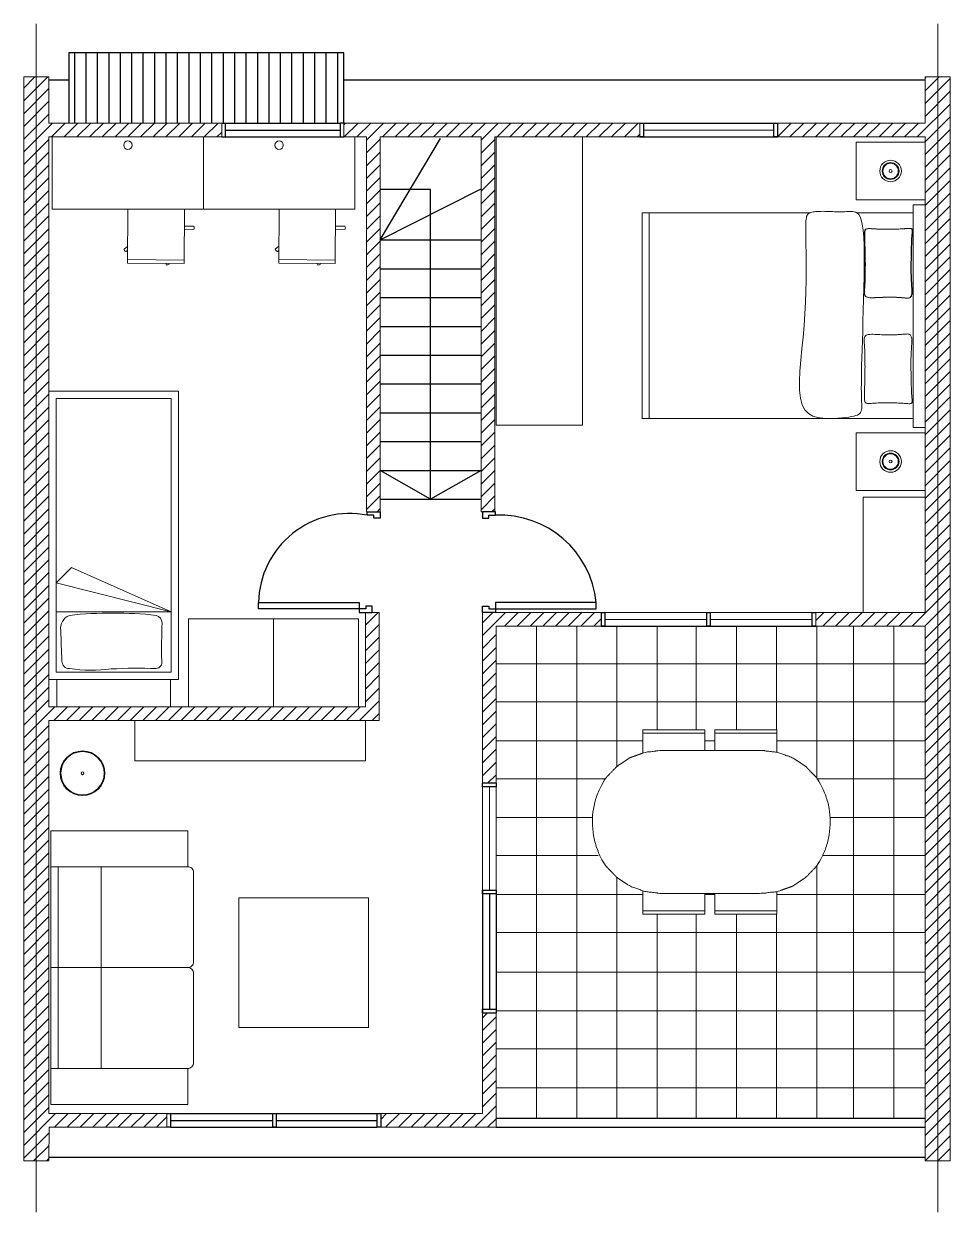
# Model space of a CAD drawing. Header units: inches. Extents: x -124 to -5, y 41 to 95.
# Drawn here: x -64.84 to -58.4, y 63.84 to 72.08 of the extents above; entities that cross this region are included whole.
import ezdxf

# ---------------------------------------------------------------- set-up
doc = ezdxf.new("R2010")
doc.units = ezdxf.units.IN
doc.header["$MEASUREMENT"] = 0
for name, pattern in [('0', [0]), ('CENTER', [2, 1.25, -0.25, 0.25, -0.25]), ('NASCOSTA2', [0.1875, 0.125, -0.0625])]:
    doc.linetypes.add(name, pattern=pattern)
for name, color, linetype, lineweight in [('A-DETL-MBND', 7, 'Continuous', 18), ('A-DOOR-FULL', 2, 'Continuous', 25), ('A-ELEV-MBE1', 7, 'Continuous', 25), ('A-FURN', 1, 'Continuous', 18), ('A-SECT-MCUT', 13, 'Continuous', 25), ('BALCONE', 9, 'Continuous', 25)]:
    doc.layers.add(name, color=color, linetype=linetype, lineweight=lineweight)
for name, color, linetype in [('FINESTRE', 5, 'Continuous'), ('PROIEZIONE', 11, 'NASCOSTA2'), ('SCALE', 4, 'Continuous')]:
    doc.layers.add(name, color=color, linetype=linetype)

msp = doc.modelspace()

# ---------------------------------------------------------------- hatches: boundary and pattern name
at = {"layer": 'A-ELEV-MBE1', "linetype": '0', "lineweight": 18}
h = msp.add_hatch(dxfattribs=at)
h.set_pattern_fill('ANSI31', color=185, scale=0.5)
h.paths.add_polyline_path([(-64.6616, 67.2481), (-62.3691, 67.2481), (-62.3691, 67.9974), (-62.4641, 67.9974), (-62.4641, 67.3431), (-64.6616, 67.3431), (-64.6616, 71.2974), (-63.4616, 71.2974), (-63.4616, 71.3934), (-64.6616, 71.3934), (-64.6616, 71.7137), (-64.8356, 71.7137), (-64.8356, 64.1916), (-64.6616, 64.1916), (-64.6601, 64.4254), (-63.8428, 64.4254), (-63.8428, 64.5204), (-64.6616, 64.5204)])
h = msp.add_hatch(dxfattribs=at)
h.set_pattern_fill('ANSI31', color=185, scale=0.5)
h.paths.add_polyline_path([(-58.4046, 65.7027), (-58.4046, 65.7027), (-58.4046, 66.9027), (-58.4046, 68.1027), (-58.4046, 69.3027), (-58.4046, 70.5027), (-58.4046, 71.7027), (-58.4046, 71.7137), (-58.4916, 71.7137), (-58.5786, 71.7137), (-58.5786, 71.3934), (-59.6039, 71.3934), (-59.6039, 71.2974), (-58.5786, 71.2974), (-58.5786, 71.2614), (-58.5786, 71.2614), (-58.5786, 70.8614), (-58.5786, 70.8274), (-58.5786, 70.8274), (-58.5786, 69.2826), (-58.5786, 67.9973), (-59.3376, 67.9974), (-59.3376, 67.9024), (-58.5786, 67.9024), (-58.5786, 64.4254), (-58.5786, 64.1917), (-58.4916, 64.1917), (-58.4046, 64.1917), (-58.4046, 64.2027)])
h = msp.add_hatch(dxfattribs=at)
h.set_pattern_fill('ANSI31', color=185, scale=0.5)
h.paths.add_polyline_path([(-62.6146, 71.3934), (-62.6146, 71.2974), (-62.4566, 71.2974), (-62.4566, 68.6974), (-62.3616, 68.6974), (-62.3616, 71.2974), (-61.6616, 71.2974), (-61.6616, 68.6973), (-61.5666, 68.6973), (-61.5666, 71.2974), (-60.5591, 71.2974), (-60.5591, 71.3934)])
h = msp.add_hatch(dxfattribs=at)
h.set_pattern_fill('ANSI31', color=185, scale=0.5)
h.paths.add_polyline_path([(-60.8273, 67.9973), (-61.6516, 67.9974), (-61.6516, 66.8124), (-61.5566, 66.8124), (-61.5566, 67.9023), (-60.8273, 67.9023)])
h = msp.add_hatch(dxfattribs=at)
h.set_pattern_fill('ANSI31', color=185, scale=0.5)
h.paths.add_polyline_path([(-61.5566, 65.2203), (-61.6516, 65.2203), (-61.6516, 64.5204), (-62.3578, 64.5204), (-62.3578, 64.4254), (-61.5666, 64.4254), (-61.5566, 64.4254)])

# ---------------------------------------------------------------- linework, layer by layer
at = {"layer": 'A-DETL-MBND'}
for p, q in [((-58.4916, 71.7137), (-58.5786, 71.7137)), ((-58.5786, 71.7137), (-58.5786, 71.3934)), ((-58.4046, 71.7137), (-58.4916, 71.7137)), ((-58.4046, 71.7137), (-58.4046, 71.7027)), ((-58.4046, 71.7027), (-58.4046, 70.5027)), ((-58.5786, 71.3934), (-59.6039, 71.3934)), ((-59.6039, 71.3934), (-59.6039, 71.2974)), ((-58.5786, 71.2974), (-59.6039, 71.2974)), ((-58.5786, 71.2974), (-58.5786, 69.3027)), ((-58.4046, 69.3027), (-58.4046, 70.5027)), ((-58.5786, 69.3027), (-58.5786, 67.9973)), ((-58.4046, 68.1027), (-58.4046, 69.3027)), ((-58.4046, 66.9027), (-58.4046, 68.1027)), ((-62.4641, 67.9974), (-62.4641, 67.3432)), ((-62.4641, 67.9974), (-62.3691, 67.9974)), ((-62.3691, 67.2482), (-62.3691, 67.9974)), ((-61.6516, 67.9974), (-60.8273, 67.9973)), ((-61.6516, 66.8124), (-61.6516, 67.9974)), ((-60.8273, 67.9973), (-60.8273, 67.9023)), ((-59.3376, 67.9974), (-58.5786, 67.9973)), ((-59.3376, 67.9974), (-59.3376, 67.902)), ((-60.8273, 67.9023), (-61.5566, 67.9023)), ((-61.5566, 67.9023), (-61.5566, 66.8124)), ((-58.5786, 67.9024), (-59.3376, 67.9024)), ((-58.5786, 67.9024), (-58.5786, 64.4254)), ((-63.541, 67.3432), (-64.6616, 67.3432)), ((-62.4641, 67.3432), (-63.541, 67.3432)), ((-64.6616, 67.2482), (-63.636, 67.2482)), ((-63.636, 67.2482), (-62.3691, 67.2482)), ((-58.4046, 65.7027), (-58.4046, 66.9027)), ((-61.6516, 66.8124), (-61.5566, 66.8124)), ((-58.4046, 65.7027), (-58.4046, 64.2027)), ((-61.6516, 64.5204), (-61.6516, 65.2203)), ((-61.6516, 65.2203), (-61.5566, 65.2203)), ((-61.5566, 65.2203), (-61.5566, 64.4254)), ((-62.3578, 64.5204), (-61.6516, 64.5204)), ((-62.3578, 64.5204), (-62.3578, 64.4254)), ((-61.5666, 64.4254), (-62.3578, 64.4254)), ((-61.5566, 64.4254), (-61.5666, 64.4254)), ((-58.5786, 64.4254), (-58.5786, 64.1917)), ((-58.5786, 64.2027), (-58.5786, 64.2027)), ((-58.5786, 64.1917), (-58.4916, 64.1917)), ((-58.4916, 64.1917), (-58.4046, 64.1917)), ((-58.4046, 64.1917), (-58.4046, 64.2027))]:
    msp.add_line(p, q, dxfattribs=at)
at = {"layer": 'A-DETL-MBND', "lineweight": 20}
msp.add_line((-62.3578, 64.4254), (-61.566, 64.4254), dxfattribs=at)
at = {"layer": 'A-DOOR-FULL', "linetype": 'CENTER'}
for points in [[(-62.4516, 68.6724), (-62.4516, 68.6974), (-62.3616, 68.6974), (-62.3616, 68.6524), (-62.4066, 68.6524), (-62.4066, 68.6724), (-62.4516, 68.6724)], [(-61.5616, 68.6724), (-61.5616, 68.6974), (-61.6516, 68.6974), (-61.6516, 68.6524), (-61.6066, 68.6524), (-61.6066, 68.6724), (-61.5616, 68.6724)], [(-63.2066, 68.0674), (-62.5066, 68.0674), (-62.5066, 68.0224), (-63.2066, 68.0224), (-63.2066, 68.0674)], [(-62.5066, 68.0224), (-62.5066, 67.9974), (-62.4166, 67.9974), (-62.4166, 68.0424), (-62.4616, 68.0424), (-62.4616, 68.0224), (-62.5066, 68.0224)], [(-61.5616, 68.0224), (-61.5616, 67.9974), (-61.6516, 67.9974), (-61.6516, 68.0424), (-61.6066, 68.0424), (-61.6066, 68.0224), (-61.5616, 68.0224)], [(-60.8616, 68.0674), (-61.5616, 68.0674), (-61.5616, 68.0224), (-60.8616, 68.0224), (-60.8616, 68.0674)]]:
    msp.add_lwpolyline(points, dxfattribs=at)
for centre, radius, start, end in [((-62.5749, 68.0527), 0.6319, 78.7473, 178.67243), ((-61.5302, 68.0013), 0.6718, 5.64606, 92.68116)]:
    msp.add_arc(centre, radius, start, end, dxfattribs=at)
at = {"layer": 'A-ELEV-MBE1', "linetype": '0', "lineweight": 18}
for points in [[(-64.8356, 71.7137), (-64.6616, 71.7137), (-64.6616, 71.3934), (-64.6616, 71.3934), (-63.4616, 71.3934), (-63.4616, 71.2974), (-64.6616, 71.2974), (-64.6616, 67.3431), (-62.4641, 67.3431), (-62.4641, 67.9974), (-62.3691, 67.9974), (-62.3691, 67.2481), (-64.6616, 67.2481), (-64.6616, 64.5204), (-63.8428, 64.5204), (-63.8428, 64.4254), (-64.6601, 64.4254), (-64.6616, 64.1916), (-64.8356, 64.1916), (-64.8356, 71.7137)], [(-62.6146, 71.3934), (-62.6146, 71.2974), (-62.4566, 71.2974), (-62.4566, 68.6974), (-62.3616, 68.6974), (-62.3616, 71.2974), (-61.6616, 71.2974), (-61.6616, 68.6973), (-61.5666, 68.6973), (-61.5666, 71.2974), (-60.5591, 71.2974), (-60.5591, 71.3934), (-62.6146, 71.3934)]]:
    msp.add_lwpolyline(points, dxfattribs=at)
at = {"layer": 'A-FURN', "lineweight": 20}
for p, q in [((-64.6375, 71.2974), (-64.6375, 70.7976)), ((-63.588, 70.7976), (-63.588, 71.2974)), ((-63.588, 71.2974), (-63.588, 70.7976)), ((-62.5385, 70.7976), (-62.5385, 71.2974)), ((-64.6375, 70.7976), (-63.588, 70.7976)), ((-63.588, 70.7976), (-62.5385, 70.7976)), ((-64.6616, 69.5325), (-63.7615, 69.5325)), ((-63.7615, 69.5325), (-63.7615, 67.5328)), ((-63.1016, 67.9532), (-63.1016, 67.3432)), ((-63.7615, 67.5328), (-64.6616, 67.5328))]:
    msp.add_line(p, q, dxfattribs=at)
at = {"layer": 'A-FURN'}
for p, q in [((-61.5566, 71.2974), (-61.5566, 69.2974)), ((-60.9566, 69.2974), (-60.9566, 71.2974)), ((-64.1149, 70.4222), (-64.1128, 70.7976)), ((-63.7204, 70.7976), (-63.7231, 70.42)), ((-63.0654, 70.4222), (-63.0633, 70.7976)), ((-62.6709, 70.7976), (-62.6736, 70.42)), ((-60.5432, 70.7704), (-59.3801, 70.7704)), ((-59.051, 70.7704), (-58.6623, 70.7704)), ((-63.6554, 70.6776), (-63.7212, 70.6787)), ((-62.6059, 70.6776), (-62.6717, 70.6787)), ((-63.7214, 70.6569), (-63.6558, 70.6558)), ((-62.6719, 70.6569), (-62.6063, 70.6558)), ((-64.1396, 70.5191), (-64.1143, 70.539)), ((-63.0901, 70.5191), (-63.0648, 70.539)), ((-64.1144, 70.5108), (-64.1269, 70.503)), ((-64.1148, 70.4464), (-63.7229, 70.443)), ((-63.0649, 70.5108), (-63.0774, 70.503)), ((-63.0653, 70.4464), (-62.6734, 70.443)), ((-63.7231, 70.42), (-64.1149, 70.4222)), ((-63.8502, 70.4207), (-63.8447, 70.4088)), ((-63.8257, 70.4157), (-63.8279, 70.4206)), ((-63.8257, 70.4157), (-63.8257, 70.4157)), ((-62.6736, 70.42), (-63.0654, 70.4222)), ((-62.8007, 70.4207), (-62.7952, 70.4088)), ((-62.7762, 70.4157), (-62.7784, 70.4206)), ((-62.7762, 70.4157), (-62.7762, 70.4157)), ((-61.5566, 69.2974), (-60.9566, 69.2974)), ((-60.4949, 69.3444), (-59.1439, 69.3444)), ((-59.1439, 69.3444), (-58.6623, 69.3444)), ((-59.0086, 68.7982), (-59.0086, 67.9982)), ((-58.5786, 68.7982), (-59.0086, 68.7982)), ((-60.1086, 67.1607, 1), (-60.1086, 67.1306, 1)), ((-59.6087, 67.1843, 1), (-60.038, 67.1843, 1)), ((-60.0378, 67.1843, 1), (-60.0378, 67.1306, 1)), ((-59.6087, 67.1306, 1), (-59.6087, 67.1843, 1)), ((-60.0378, 67.0406, 1), (-60.0378, 67.1306, 1)), ((-59.6087, 67.1306, 1), (-59.6087, 67.0279, 1)), ((-60.5377, 65.958, 1), (-60.5377, 66.0666, 1)), ((-59.6087, 65.958, 1), (-59.6087, 66.0608, 1)), ((-60.1086, 66.0481, 1), (-60.1086, 65.958, 1)), ((-60.0378, 66.0481, 1), (-60.0378, 65.958, 1)), ((-60.5377, 65.958, 1), (-60.5377, 65.9044, 1)), ((-60.5377, 65.9044, 1), (-60.1086, 65.9044, 1)), ((-60.1086, 65.9044, 1), (-60.1086, 65.958, 1)), ((-59.6087, 65.9044, 1), (-60.038, 65.9044, 1)), ((-60.0378, 65.9044, 1), (-60.0378, 65.958, 1)), ((-59.6087, 65.958, 1), (-59.6087, 65.9044, 1))]:
    msp.add_line(p, q, dxfattribs=at)
for points in [[(-59.0586, 70.8614), (-58.5786, 70.8614), (-58.5786, 71.2614), (-59.0586, 71.2614)], [(-60.5432, 69.3444), (-60.5432, 70.7704), (-60.4949, 70.7704), (-60.4949, 69.3444)], [(-59.0081, 70.0943), (-59.0103, 70.0201), (-59.0124, 69.9493), (-59.0144, 69.8824), (-59.0163, 69.8198), (-59.018, 69.7618), (-59.0194, 69.7087), (-59.0206, 69.6611), (-59.0214, 69.6193), (-59.0217, 69.5835), (-59.0218, 69.5532), (-59.0216, 69.5277), (-59.0212, 69.5062), (-59.0206, 69.4881), (-59.02, 69.4726), (-59.0194, 69.459), (-59.0188, 69.4467), (-59.0184, 69.435), (-59.0184, 69.4239), (-59.0189, 69.4134), (-59.0203, 69.4037), (-59.0227, 69.3947), (-59.0265, 69.3866), (-59.0317, 69.3793), (-59.0388, 69.3731), (-59.0478, 69.3679), (-59.059, 69.3636), (-59.0727, 69.36), (-59.089, 69.357), (-59.1082, 69.3543), (-59.1305, 69.352), (-59.1561, 69.3497), (-59.1852, 69.3473), (-59.2178, 69.345), (-59.2527, 69.3438), (-59.2886, 69.3452), (-59.3239, 69.3505), (-59.3574, 69.3612), (-59.3876, 69.3786), (-59.413, 69.4042), (-59.4323, 69.4393), (-59.4446, 69.4849), (-59.4504, 69.54), (-59.4511, 69.6031), (-59.4479, 69.6729), (-59.4418, 69.7479), (-59.4341, 69.8266), (-59.426, 69.9076), (-59.4187, 69.9895), (-59.413, 70.071), (-59.4091, 70.1509), (-59.4065, 70.2283), (-59.4052, 70.3024), (-59.4047, 70.3722), (-59.4049, 70.4367), (-59.4055, 70.495), (-59.4062, 70.5462), (-59.4068, 70.5896), (-59.4073, 70.6258), (-59.4075, 70.6555), (-59.4075, 70.6797), (-59.4071, 70.6991), (-59.4063, 70.7145), (-59.4051, 70.7269), (-59.4034, 70.7369), (-59.4012, 70.7454), (-59.3983, 70.7525), (-59.3948, 70.7585), (-59.3905, 70.7634), (-59.3855, 70.7674), (-59.3797, 70.7706), (-59.3729, 70.7733), (-59.3653, 70.7754), (-59.3567, 70.7772), (-59.3471, 70.7786), (-59.3368, 70.7797), (-59.3257, 70.7806), (-59.314, 70.7811), (-59.3017, 70.7815), (-59.289, 70.7816), (-59.2759, 70.7815), (-59.2625, 70.7812), (-59.2489, 70.7807), (-59.2352, 70.7802), (-59.2216, 70.7797), (-59.2081, 70.7792), (-59.1949, 70.7788), (-59.1821, 70.7785), (-59.1697, 70.7784), (-59.1578, 70.7785), (-59.1465, 70.7788), (-59.1355, 70.7792), (-59.1247, 70.7795), (-59.1142, 70.7798), (-59.1037, 70.7799), (-59.0932, 70.7798), (-59.0825, 70.7794), (-59.0716, 70.7783), (-59.0607, 70.7756), (-59.0501, 70.7699), (-59.0399, 70.7599), (-59.0305, 70.7443), (-59.0222, 70.7219), (-59.015, 70.6914), (-59.0094, 70.6514), (-59.0054, 70.6012), (-59.0029, 70.542), (-59.0018, 70.4755), (-59.0017, 70.4035), (-59.0026, 70.3276), (-59.004, 70.2496), (-59.006, 70.1713)], [(-58.5786, 70.8274), (-58.5786, 69.2826), (-58.6623, 69.2826), (-58.6623, 70.8274)], [(-58.6717, 70.2371), (-58.672, 70.2442), (-58.6723, 70.2513), (-58.6726, 70.2584), (-58.673, 70.2657), (-58.6735, 70.2731), (-58.6739, 70.2809), (-58.6744, 70.2892), (-58.6749, 70.2979), (-58.6754, 70.3072), (-58.6759, 70.3171), (-58.6763, 70.3274), (-58.6767, 70.3381), (-58.677, 70.3492), (-58.6773, 70.3606), (-58.6775, 70.3722), (-58.6776, 70.3839), (-58.6776, 70.3958), (-58.6775, 70.4076), (-58.6773, 70.4194), (-58.677, 70.4311), (-58.6768, 70.4427), (-58.6765, 70.454), (-58.6762, 70.4651), (-58.6759, 70.4758), (-58.6757, 70.4862), (-58.6755, 70.4962), (-58.6753, 70.5058), (-58.6751, 70.515), (-58.675, 70.5239), (-58.6749, 70.5324), (-58.6747, 70.5406), (-58.6746, 70.5484), (-58.6745, 70.556), (-58.6743, 70.5633), (-58.6741, 70.5703), (-58.6739, 70.5772), (-58.6736, 70.5839), (-58.6732, 70.5904), (-58.6728, 70.597), (-58.6723, 70.6035), (-58.6717, 70.6099), (-58.6711, 70.6164), (-58.6705, 70.6226), (-58.6699, 70.6287), (-58.6694, 70.6344), (-58.669, 70.6397), (-58.6688, 70.6446), (-58.6688, 70.6488), (-58.6691, 70.6524), (-58.6697, 70.6555), (-58.6708, 70.6579), (-58.6724, 70.6599), (-58.6746, 70.6613), (-58.6775, 70.6624), (-58.6813, 70.663), (-58.6859, 70.6633), (-58.6915, 70.6633), (-58.6981, 70.6631), (-58.7054, 70.6627), (-58.7136, 70.6621), (-58.7225, 70.6614), (-58.732, 70.6607), (-58.742, 70.6599), (-58.7526, 70.6592), (-58.7635, 70.6586), (-58.7748, 70.6581), (-58.7864, 70.6577), (-58.7982, 70.6574), (-58.8102, 70.6572), (-58.8223, 70.657), (-58.8344, 70.657), (-58.8465, 70.657), (-58.8586, 70.6572), (-58.8705, 70.6574), (-58.8822, 70.6577), (-58.8936, 70.6581), (-58.9047, 70.6585), (-58.9153, 70.659), (-58.9255, 70.6595), (-58.9352, 70.66), (-58.9442, 70.6606), (-58.9527, 70.6611), (-58.9604, 70.6614), (-58.9675, 70.6616), (-58.9739, 70.6615), (-58.9795, 70.6611), (-58.9844, 70.6602), (-58.9886, 70.6589), (-58.9919, 70.6569), (-58.9946, 70.6543), (-58.9966, 70.6506), (-58.998, 70.6458), (-58.999, 70.6396), (-58.9995, 70.6318), (-58.9998, 70.6222), (-58.9998, 70.6107), (-58.9997, 70.597), (-58.9994, 70.5816), (-58.9991, 70.5649), (-58.9987, 70.5473), (-58.9982, 70.5292), (-58.9978, 70.5111), (-58.9973, 70.4934), (-58.997, 70.4765), (-58.9967, 70.4608), (-58.9965, 70.4463), (-58.9963, 70.4327), (-58.9963, 70.4199), (-58.9962, 70.4078), (-58.9963, 70.3963), (-58.9964, 70.3851), (-58.9965, 70.3741), (-58.9966, 70.3633), (-58.9967, 70.3526), (-58.9969, 70.3421), (-58.9971, 70.3318), (-58.9973, 70.3219), (-58.9976, 70.3123), (-58.9979, 70.3031), (-58.9982, 70.2944), (-58.9985, 70.2862), (-58.9989, 70.2784), (-58.9993, 70.271), (-58.9997, 70.2638), (-59.0002, 70.2568), (-59.0006, 70.2499), (-59.0011, 70.2431), (-59.0016, 70.2361), (-59.0021, 70.229), (-59.0023, 70.2218), (-59.0022, 70.2149), (-59.0014, 70.2082), (-58.9998, 70.202), (-58.997, 70.1964), (-58.993, 70.1916), (-58.9875, 70.1878), (-58.9804, 70.1851), (-58.9718, 70.1833), (-58.962, 70.1823), (-58.9513, 70.1819), (-58.9399, 70.182), (-58.9281, 70.1825), (-58.9162, 70.1831), (-58.9045, 70.1837), (-58.8932, 70.1842), (-58.8822, 70.1846), (-58.8717, 70.1849), (-58.8617, 70.1851), (-58.8521, 70.1852), (-58.8429, 70.1852), (-58.8342, 70.1852), (-58.826, 70.1852), (-58.8183, 70.1852), (-58.8109, 70.1852), (-58.804, 70.1852), (-58.7973, 70.1852), (-58.7909, 70.1851), (-58.7846, 70.185), (-58.7785, 70.1848), (-58.7724, 70.1846), (-58.7664, 70.1842), (-58.7603, 70.1839), (-58.7542, 70.1834), (-58.7481, 70.183), (-58.742, 70.1825), (-58.7358, 70.1819), (-58.7295, 70.1814), (-58.7232, 70.1808), (-58.7169, 70.1803), (-58.7106, 70.1798), (-58.7044, 70.1797), (-58.6985, 70.1799), (-58.693, 70.1807), (-58.688, 70.1821), (-58.6836, 70.1843), (-58.6799, 70.1874), (-58.677, 70.1915), (-58.6748, 70.1966), (-58.6732, 70.2023), (-58.6722, 70.2087), (-58.6717, 70.2155), (-58.6715, 70.2226), (-58.6715, 70.2298)], [(-58.6694, 70.2369), (-58.6696, 70.244), (-58.67, 70.2511), (-58.6703, 70.2583), (-58.6707, 70.2655), (-58.6712, 70.273), (-58.6716, 70.2808), (-58.6721, 70.289), (-58.6726, 70.2977), (-58.6731, 70.3071), (-58.6735, 70.3169), (-58.674, 70.3273), (-58.6744, 70.338), (-58.6747, 70.3491), (-58.675, 70.3605), (-58.6752, 70.372), (-58.6753, 70.3838), (-58.6753, 70.3956), (-58.6751, 70.4074), (-58.675, 70.4193), (-58.6747, 70.431), (-58.6744, 70.4425), (-58.6741, 70.4539), (-58.6738, 70.4649), (-58.6736, 70.4757), (-58.6733, 70.486), (-58.6731, 70.496), (-58.673, 70.5056), (-58.6728, 70.5148), (-58.6727, 70.5237), (-58.6725, 70.5322), (-58.6724, 70.5404), (-58.6723, 70.5483), (-58.6721, 70.5558), (-58.672, 70.5631), (-58.6718, 70.5702), (-58.6715, 70.577), (-58.6712, 70.5837), (-58.6709, 70.5903), (-58.6705, 70.5968), (-58.67, 70.6033), (-58.6694, 70.6098), (-58.6688, 70.6162), (-58.6682, 70.6225), (-58.6676, 70.6285), (-58.6671, 70.6343), (-58.6667, 70.6396), (-58.6665, 70.6444), (-58.6665, 70.6487), (-58.6668, 70.6523), (-58.6674, 70.6553), (-58.6685, 70.6578), (-58.67, 70.6597), (-58.6723, 70.6612), (-58.6752, 70.6622), (-58.6789, 70.6628), (-58.6836, 70.6632), (-58.6892, 70.6632), (-58.6957, 70.6629), (-58.7031, 70.6625), (-58.7113, 70.6619), (-58.7202, 70.6612), (-58.7297, 70.6605), (-58.7397, 70.6598), (-58.7502, 70.6591), (-58.7612, 70.6585), (-58.7725, 70.658), (-58.7841, 70.6576), (-58.7959, 70.6572), (-58.8079, 70.657), (-58.82, 70.6569), (-58.8321, 70.6568), (-58.8442, 70.6569), (-58.8562, 70.657), (-58.8682, 70.6573), (-58.8798, 70.6576), (-58.8913, 70.6579), (-58.9023, 70.6583), (-58.913, 70.6588), (-58.9232, 70.6593), (-58.9329, 70.6599), (-58.9419, 70.6604), (-58.9503, 70.6609), (-58.9581, 70.6613), (-58.9652, 70.6614), (-58.9716, 70.6614), (-58.9772, 70.6609), (-58.9821, 70.6601), (-58.9863, 70.6587), (-58.9896, 70.6568), (-58.9922, 70.6541), (-58.9942, 70.6504), (-58.9957, 70.6456), (-58.9967, 70.6394), (-58.9972, 70.6316), (-58.9975, 70.6221), (-58.9975, 70.6105), (-58.9974, 70.5969), (-58.9971, 70.5815), (-58.9968, 70.5647), (-58.9963, 70.5471), (-58.9959, 70.529), (-58.9954, 70.5109), (-58.995, 70.4932), (-58.9946, 70.4764), (-58.9944, 70.4607), (-58.9941, 70.4461), (-58.994, 70.4325), (-58.9939, 70.4197), (-58.9939, 70.4077), (-58.994, 70.3961), (-58.994, 70.3849), (-58.9941, 70.374), (-58.9943, 70.3631), (-58.9944, 70.3524), (-58.9946, 70.3419), (-58.9948, 70.3317), (-58.995, 70.3217), (-58.9953, 70.3121), (-58.9955, 70.3029), (-58.9959, 70.2942), (-58.9962, 70.286), (-58.9966, 70.2782), (-58.997, 70.2708), (-58.9974, 70.2637), (-58.9978, 70.2567), (-58.9983, 70.2498), (-58.9988, 70.2429), (-58.9993, 70.2359), (-58.9998, 70.2288), (-59, 70.2217), (-58.9999, 70.2147), (-58.9991, 70.208), (-58.9974, 70.2018), (-58.9947, 70.1963), (-58.9907, 70.1915), (-58.9852, 70.1877), (-58.9781, 70.1849), (-58.9694, 70.1831), (-58.9596, 70.1821), (-58.9489, 70.1817), (-58.9376, 70.1819), (-58.9258, 70.1823), (-58.9139, 70.183), (-58.9022, 70.1836), (-58.8908, 70.1841), (-58.8799, 70.1845), (-58.8694, 70.1847), (-58.8594, 70.1849), (-58.8497, 70.185), (-58.8406, 70.1851), (-58.8319, 70.1851), (-58.8237, 70.1851), (-58.8159, 70.1851), (-58.8086, 70.1851), (-58.8016, 70.1851), (-58.795, 70.185), (-58.7886, 70.1849), (-58.7823, 70.1848), (-58.7762, 70.1846), (-58.7701, 70.1844), (-58.7641, 70.1841), (-58.758, 70.1837), (-58.7519, 70.1833), (-58.7458, 70.1828), (-58.7396, 70.1823), (-58.7334, 70.1818), (-58.7272, 70.1812), (-58.7209, 70.1806), (-58.7145, 70.1801), (-58.7082, 70.1797), (-58.7021, 70.1795), (-58.6962, 70.1798), (-58.6907, 70.1805), (-58.6857, 70.182), (-58.6812, 70.1842), (-58.6775, 70.1873), (-58.6746, 70.1914), (-58.6725, 70.1964), (-58.6709, 70.2022), (-58.6699, 70.2085), (-58.6694, 70.2153), (-58.6691, 70.2224), (-58.6692, 70.2297)], [(-58.6694, 70.2369), (-58.6696, 70.244), (-58.67, 70.2511), (-58.6703, 70.2583), (-58.6707, 70.2655), (-58.6712, 70.273), (-58.6716, 70.2808), (-58.6721, 70.289), (-58.6726, 70.2977), (-58.6731, 70.3071), (-58.6735, 70.3169), (-58.674, 70.3273), (-58.6744, 70.338), (-58.6747, 70.3491), (-58.675, 70.3605), (-58.6752, 70.372), (-58.6753, 70.3838), (-58.6753, 70.3956), (-58.6751, 70.4074), (-58.675, 70.4193), (-58.6747, 70.431), (-58.6744, 70.4425), (-58.6741, 70.4539), (-58.6738, 70.4649), (-58.6736, 70.4757), (-58.6733, 70.486), (-58.6731, 70.496), (-58.673, 70.5056), (-58.6728, 70.5148), (-58.6727, 70.5237), (-58.6725, 70.5322), (-58.6724, 70.5404), (-58.6723, 70.5483), (-58.6721, 70.5558), (-58.672, 70.5631), (-58.6718, 70.5702), (-58.6715, 70.577), (-58.6712, 70.5837), (-58.6709, 70.5903), (-58.6705, 70.5968), (-58.67, 70.6033), (-58.6694, 70.6098), (-58.6688, 70.6162), (-58.6682, 70.6225), (-58.6676, 70.6285), (-58.6671, 70.6343), (-58.6667, 70.6396), (-58.6665, 70.6444), (-58.6665, 70.6487), (-58.6668, 70.6523), (-58.6674, 70.6553), (-58.6685, 70.6578), (-58.67, 70.6597), (-58.6723, 70.6612), (-58.6752, 70.6622), (-58.6789, 70.6628), (-58.6836, 70.6632), (-58.6892, 70.6632), (-58.6957, 70.6629), (-58.7031, 70.6625), (-58.7113, 70.6619), (-58.7202, 70.6612), (-58.7297, 70.6605), (-58.7397, 70.6598), (-58.7502, 70.6591), (-58.7612, 70.6585), (-58.7725, 70.658), (-58.7841, 70.6576), (-58.7959, 70.6572), (-58.8079, 70.657), (-58.82, 70.6569), (-58.8321, 70.6568), (-58.8442, 70.6569), (-58.8562, 70.657), (-58.8682, 70.6573), (-58.8798, 70.6576), (-58.8913, 70.6579), (-58.9023, 70.6583), (-58.913, 70.6588), (-58.9232, 70.6593), (-58.9329, 70.6599), (-58.9419, 70.6604), (-58.9503, 70.6609), (-58.9581, 70.6613), (-58.9652, 70.6614), (-58.9716, 70.6614), (-58.9772, 70.6609), (-58.9821, 70.6601), (-58.9863, 70.6587), (-58.9896, 70.6568), (-58.9922, 70.6541), (-58.9942, 70.6504), (-58.9957, 70.6456), (-58.9967, 70.6394), (-58.9972, 70.6316), (-58.9975, 70.6221), (-58.9975, 70.6105), (-58.9974, 70.5969), (-58.9971, 70.5815), (-58.9968, 70.5647), (-58.9963, 70.5471), (-58.9959, 70.529), (-58.9954, 70.5109), (-58.995, 70.4932), (-58.9946, 70.4764), (-58.9944, 70.4607), (-58.9941, 70.4461), (-58.994, 70.4325), (-58.9939, 70.4197), (-58.9939, 70.4077), (-58.994, 70.3961), (-58.994, 70.3849), (-58.9941, 70.374), (-58.9943, 70.3631), (-58.9944, 70.3524), (-58.9946, 70.3419), (-58.9948, 70.3317), (-58.995, 70.3217), (-58.9953, 70.3121), (-58.9955, 70.3029), (-58.9959, 70.2942), (-58.9962, 70.286), (-58.9966, 70.2782), (-58.997, 70.2708), (-58.9974, 70.2637), (-58.9978, 70.2567), (-58.9983, 70.2498), (-58.9988, 70.2429), (-58.9993, 70.2359), (-58.9998, 70.2288), (-59, 70.2217), (-58.9999, 70.2147), (-58.9991, 70.208), (-58.9974, 70.2018), (-58.9947, 70.1963), (-58.9907, 70.1915), (-58.9852, 70.1877), (-58.9781, 70.1849), (-58.9694, 70.1831), (-58.9596, 70.1821), (-58.9489, 70.1817), (-58.9376, 70.1819), (-58.9258, 70.1823), (-58.9139, 70.183), (-58.9022, 70.1836), (-58.8908, 70.1841), (-58.8799, 70.1845), (-58.8694, 70.1847), (-58.8594, 70.1849), (-58.8497, 70.185), (-58.8406, 70.1851), (-58.8319, 70.1851), (-58.8237, 70.1851), (-58.8159, 70.1851), (-58.8086, 70.1851), (-58.8016, 70.1851), (-58.795, 70.185), (-58.7886, 70.1849), (-58.7823, 70.1848), (-58.7762, 70.1846), (-58.7701, 70.1844), (-58.7641, 70.1841), (-58.758, 70.1837), (-58.7519, 70.1833), (-58.7458, 70.1828), (-58.7396, 70.1823), (-58.7334, 70.1818), (-58.7272, 70.1812), (-58.7209, 70.1806), (-58.7145, 70.1801), (-58.7082, 70.1797), (-58.7021, 70.1795), (-58.6962, 70.1798), (-58.6907, 70.1805), (-58.6857, 70.182), (-58.6812, 70.1842), (-58.6775, 70.1873), (-58.6746, 70.1914), (-58.6725, 70.1964), (-58.6709, 70.2022), (-58.6699, 70.2085), (-58.6694, 70.2153), (-58.6691, 70.2224), (-58.6692, 70.2297)], [(-58.6717, 69.873), (-58.672, 69.8658), (-58.6723, 69.8588), (-58.6726, 69.8516), (-58.673, 69.8444), (-58.6735, 69.8369), (-58.6739, 69.8291), (-58.6744, 69.8209), (-58.6749, 69.8122), (-58.6754, 69.8028), (-58.6759, 69.793), (-58.6763, 69.7826), (-58.6767, 69.7719), (-58.677, 69.7608), (-58.6773, 69.7494), (-58.6775, 69.7379), (-58.6776, 69.7261), (-58.6776, 69.7143), (-58.6775, 69.7025), (-58.6773, 69.6906), (-58.677, 69.6789), (-58.6768, 69.6674), (-58.6765, 69.656), (-58.6762, 69.645), (-58.6759, 69.6342), (-58.6757, 69.6239), (-58.6755, 69.6139), (-58.6753, 69.6043), (-58.6751, 69.5951), (-58.675, 69.5862), (-58.6749, 69.5777), (-58.6747, 69.5695), (-58.6746, 69.5616), (-58.6745, 69.5541), (-58.6743, 69.5468), (-58.6741, 69.5397), (-58.6739, 69.5329), (-58.6736, 69.5262), (-58.6732, 69.5196), (-58.6728, 69.5131), (-58.6723, 69.5066), (-58.6717, 69.5001), (-58.6711, 69.4937), (-58.6705, 69.4874), (-58.6699, 69.4814), (-58.6694, 69.4756), (-58.669, 69.4703), (-58.6688, 69.4655), (-58.6688, 69.4612), (-58.6691, 69.4576), (-58.6697, 69.4546), (-58.6708, 69.4521), (-58.6724, 69.4502), (-58.6746, 69.4487), (-58.6775, 69.4477), (-58.6813, 69.447), (-58.6859, 69.4467), (-58.6915, 69.4467), (-58.6981, 69.447), (-58.7054, 69.4474), (-58.7136, 69.448), (-58.7225, 69.4487), (-58.732, 69.4494), (-58.742, 69.4501), (-58.7526, 69.4508), (-58.7635, 69.4514), (-58.7748, 69.4519), (-58.7864, 69.4523), (-58.7982, 69.4527), (-58.8102, 69.4529), (-58.8223, 69.453), (-58.8344, 69.4531), (-58.8465, 69.453), (-58.8586, 69.4529), (-58.8705, 69.4526), (-58.8822, 69.4523), (-58.8936, 69.452), (-58.9047, 69.4516), (-58.9153, 69.4511), (-58.9255, 69.4506), (-58.9352, 69.45), (-58.9442, 69.4495), (-58.9527, 69.449), (-58.9604, 69.4486), (-58.9675, 69.4484), (-58.9739, 69.4485), (-58.9795, 69.449), (-58.9844, 69.4498), (-58.9886, 69.4512), (-58.9919, 69.4531), (-58.9946, 69.4558), (-58.9966, 69.4594), (-58.998, 69.4643), (-58.999, 69.4705), (-58.9995, 69.4783), (-58.9998, 69.4878), (-58.9998, 69.4994), (-58.9997, 69.513), (-58.9994, 69.5284), (-58.9991, 69.5452), (-58.9987, 69.5628), (-58.9982, 69.5809), (-58.9978, 69.599), (-58.9973, 69.6167), (-58.997, 69.6335), (-58.9967, 69.6492), (-58.9965, 69.6638), (-58.9963, 69.6774), (-58.9963, 69.6901), (-58.9962, 69.7022), (-58.9963, 69.7138), (-58.9964, 69.725), (-58.9965, 69.7359), (-58.9966, 69.7468), (-58.9967, 69.7575), (-58.9969, 69.768), (-58.9971, 69.7782), (-58.9973, 69.7882), (-58.9976, 69.7978), (-58.9979, 69.807), (-58.9982, 69.8157), (-58.9985, 69.8239), (-58.9989, 69.8317), (-58.9993, 69.8391), (-58.9997, 69.8462), (-59.0002, 69.8532), (-59.0006, 69.8601), (-59.0011, 69.867), (-59.0016, 69.874), (-59.0021, 69.8811), (-59.0023, 69.8882), (-59.0022, 69.8952), (-59.0014, 69.9019), (-58.9998, 69.9081), (-58.997, 69.9136), (-58.993, 69.9184), (-58.9875, 69.9222), (-58.9804, 69.925), (-58.9718, 69.9268), (-58.962, 69.9278), (-58.9513, 69.9281), (-58.9399, 69.928), (-58.9281, 69.9276), (-58.9162, 69.9269), (-58.9045, 69.9263), (-58.8932, 69.9258), (-58.8822, 69.9254), (-58.8717, 69.9252), (-58.8617, 69.925), (-58.8521, 69.9249), (-58.8429, 69.9248), (-58.8342, 69.9248), (-58.826, 69.9248), (-58.8183, 69.9248), (-58.8109, 69.9248), (-58.804, 69.9248), (-58.7973, 69.9249), (-58.7909, 69.925), (-58.7846, 69.9251), (-58.7785, 69.9253), (-58.7724, 69.9255), (-58.7664, 69.9258), (-58.7603, 69.9262), (-58.7542, 69.9266), (-58.7481, 69.9271), (-58.742, 69.9276), (-58.7358, 69.9281), (-58.7295, 69.9287), (-58.7232, 69.9292), (-58.7169, 69.9298), (-58.7106, 69.9302), (-58.7044, 69.9304), (-58.6985, 69.9301), (-58.693, 69.9294), (-58.688, 69.9279), (-58.6836, 69.9257), (-58.6799, 69.9226), (-58.677, 69.9185), (-58.6748, 69.9135), (-58.6732, 69.9077), (-58.6722, 69.9014), (-58.6717, 69.8946), (-58.6715, 69.8875), (-58.6715, 69.8802)], [(-59.0586, 68.8454), (-58.5786, 68.8454), (-58.5786, 69.2454), (-59.0586, 69.2454)], [(-64.0637, 67.2482), (-62.4637, 67.2482), (-62.4637, 66.9682), (-64.0637, 66.9682)], [(-63.3427, 65.1188), (-62.4427, 65.1188), (-62.4427, 66.0188), (-63.3427, 66.0188)]]:
    msp.add_lwpolyline(points, close=True, dxfattribs=at)
at = {"layer": 'A-FURN', "lineweight": 20}
msp.add_lwpolyline([(-64.6116, 67.5828), (-64.6116, 69.4825), (-63.8115, 69.4825), (-63.8115, 67.5828)], close=True, dxfattribs=at)
at = {"layer": 'A-FURN'}
for points in [[(-63.8115, 68.0012), (-64.5051, 68.3108), (-64.6115, 68.2028), (-63.8115, 68.0012), (-64.6115, 68.0012)], [(-63.6978, 66.2337), (-63.6978, 66.4837), (-64.6478, 66.4837), (-64.6478, 64.5837), (-63.6978, 64.5837), (-63.6978, 64.8337)], [(-64.6478, 64.8337), (-64.5978, 64.8337), (-64.5978, 66.2337), (-64.6478, 66.2337)], [(-64.5978, 64.8337), (-64.2978, 64.8337), (-64.2978, 66.2337)], [(-63.6978, 65.5337), (-64.6478, 65.5337)]]:
    msp.add_lwpolyline(points, dxfattribs=at)
at = {"layer": 'A-FURN', "elevation": 1}
for points in [[(-64.5182, 67.978, -0.053293), (-63.9161, 67.978, 0.053293), (-64.5182, 67.978, 0.370602), (-64.5778, 67.8717, 0.008384), (-64.5709, 67.661, -0.008384), (-64.5778, 67.8717, -0.370602)], [(-63.9161, 67.978, -0.330524), (-63.8751, 67.9253, 0.017326), (-63.8777, 67.6634, -0.017326), (-63.8751, 67.9253, 0.330524)], [(-64.5709, 67.661, 0.414214), (-64.5182, 67.6082, 0.070584), (-64.2289, 67.6059, -0.070584), (-64.5182, 67.6082, -0.414214)], [(-63.9161, 67.6082, 0.024369), (-64.2289, 67.6059, -0.024369), (-63.9161, 67.6082, 0.452543), (-63.8777, 67.6634, -0.452543)]]:
    msp.add_lwpolyline(points, format="xyb", close=True, dxfattribs=at)
at = {"layer": 'A-FURN', "lineweight": 20}
for points in [[(-62.5116, 67.3432), (-63.6917, 67.3432), (-63.6917, 67.9532), (-62.5116, 67.9532), (-62.5116, 67.3432)], [(-64.6066, 67.5328), (-63.8165, 67.5328), (-63.8165, 67.3432), (-64.6062, 67.3432), (-64.6062, 67.5328)]]:
    msp.add_lwpolyline(points, dxfattribs=at)
at = {"layer": 'A-FURN', "elevation": 1}
for points in [[(-60.1086, 67.1843), (-60.1086, 67.1607), (-60.5377, 67.1607), (-60.5377, 67.1843), (-60.1086, 67.1843)], [(-60.5377, 67.1843), (-60.5377, 67.1607), (-60.1086, 67.1607)], [(-60.1086, 67.0406), (-60.1086, 67.1607), (-60.5377, 67.1607), (-60.5377, 67.0221)], [(-60.0378, 67.1607), (-59.6087, 67.1607)], [(-60.5377, 65.9044), (-60.5377, 65.928), (-60.1086, 65.928)], [(-60.0378, 65.928), (-59.6087, 65.928)]]:
    msp.add_lwpolyline(points, dxfattribs=at)
at = {"layer": 'A-FURN'}
msp.add_lwpolyline([(-64.6478, 64.8337), (-63.6978, 64.8337, 0.449696), (-63.6578, 64.8737), (-63.6578, 65.4937, 0.449696), (-63.6978, 65.5337, 0.449696), (-63.6578, 65.5737), (-63.6578, 66.1937, 0.449696), (-63.6978, 66.2337), (-64.6478, 66.2337)], format="xyb", dxfattribs=at)
at = {"layer": 'A-FURN', "lineweight": 20}
for centre in [(-64.1128, 71.2404), (-63.0633, 71.2404)]:
    msp.add_circle(centre, 0.0292, dxfattribs=at)
at = {"layer": 'A-FURN'}
for centre, radius in [((-58.8186, 71.0614), 0.075), ((-58.8186, 71.0614), 0.0584), ((-58.8186, 71.0614), 0.0534), ((-58.8186, 71.0614), 0.01), ((-58.8186, 69.0454), 0.075), ((-58.8186, 69.0454), 0.0584), ((-58.8186, 69.0454), 0.0534), ((-58.8186, 69.0454), 0.01), ((-64.4278, 66.8823), 0.155), ((-64.4278, 66.8823), 0.15), ((-64.4278, 66.8823), 0.01)]:
    msp.add_circle(centre, radius, dxfattribs=at)
for centre, radius, start, end in [((-63.6723, 70.667), 0.02, 325.88551, 32.11449), ((-62.6228, 70.667), 0.02, 325.88551, 32.11449), ((-64.1177, 70.5233), 0.0223, 190.73345, 245.59053), ((-63.0682, 70.5233), 0.0223, 190.73345, 245.59053), ((-63.8453, 70.4402), 0.0314, 271.1954, 308.61838), ((-62.7958, 70.4402), 0.0314, 271.1954, 308.61838)]:
    msp.add_arc(centre, radius, start, end, dxfattribs=at)
at = {"layer": 'A-FURN', "lineweight": 0}
msp.add_rational_spline([(-59.4984, 66.0987, 1), (-59.5506, 66.0801, 1), (-59.6029, 66.0615, 1), (-59.6602, 66.0548, 1), (-59.7175, 66.0481, 1), (-60.0631, 66.0481, 0.5), (-60.4088, 66.0481), (-60.4661, 66.0548), (-60.5234, 66.0615), (-60.5757, 66.0801), (-60.6279, 66.0987), (-60.6734, 66.129), (-60.7189, 66.1594), (-60.7577, 66.1999), (-60.7965, 66.2404), (-60.9992, 66.5443), (-60.7965, 66.8483), (-60.7577, 66.8888), (-60.7189, 66.9293), (-60.6734, 66.9597), (-60.6279, 66.99), (-60.5757, 67.0086), (-60.5234, 67.0272), (-60.4661, 67.0339), (-60.4088, 67.0406), (-60.0631, 67.0406, 0.5), (-59.7175, 67.0406, 1), (-59.6602, 67.0339, 1), (-59.6029, 67.0272, 1), (-59.5506, 67.0086, 1), (-59.4984, 66.99, 1), (-59.4529, 66.9597, 1), (-59.4074, 66.9293, 1), (-59.3686, 66.8888, 1), (-59.3298, 66.8483, 1), (-59.1271, 66.5443, 1), (-59.3298, 66.2404, 1), (-59.3686, 66.1999, 1), (-59.4074, 66.1594, 1), (-59.4529, 66.129, 1), (-59.4984, 66.0987, 1)], [1, 1, 1, 1, 1, 1, 1, 1, 1, 1, 1, 1, 1, 1, 1, 0.831966851509, 1, 1, 1, 1, 1, 1, 1, 1, 1, 1, 1, 1, 1, 1, 1, 1, 1, 1, 1, 0.831966851509, 1, 1, 1, 1, 1], degree=2, knots=[0, 0, 0, 1, 1, 2, 2, 3, 3, 4, 4, 5, 5, 6, 6, 7, 7, 8.176306, 8.176306, 9.176306, 9.176306, 10.176306, 10.176306, 11.176306, 11.176306, 12.176306, 12.176306, 13.176306, 13.176306, 14.176306, 14.176306, 15.176306, 15.176306, 16.176306, 16.176306, 17.176306, 17.176306, 18.352612, 18.352612, 19.352612, 19.352612, 20.352612, 20.352612, 20.352612], dxfattribs=at)
at = {"layer": 'A-SECT-MCUT'}
for p, q in [((-64.5231, 71.6908), (-64.6616, 71.6908)), ((-58.5786, 71.6907), (-62.6146, 71.6908)), ((-58.5786, 64.2147), (-64.6616, 64.2147))]:
    msp.add_line(p, q, dxfattribs=at)
at = {"layer": 'BALCONE'}
for p, q in [((-62.6146, 71.8824), (-64.5231, 71.8824)), ((-64.5231, 71.8824), (-64.5231, 71.3934)), ((-62.6146, 71.3934), (-62.6146, 71.8824)), ((-61.5566, 64.489), (-58.5786, 64.489)), ((-61.5566, 64.4254), (-58.5786, 64.4254)), ((-61.5566, 64.4254), (-58.5786, 64.4254))]:
    msp.add_line(p, q, dxfattribs=at)
at = {"layer": 'BALCONE', "linetype": 'Continuous'}
for p, q in [((-64.4819, 71.6064), (-64.4819, 71.8824)), ((-64.4025, 71.6064), (-64.4025, 71.8824)), ((-64.3232, 71.6064), (-64.3232, 71.8824)), ((-64.2438, 71.6064), (-64.2438, 71.8824)), ((-64.1644, 71.6064), (-64.1644, 71.8824)), ((-64.085, 71.6064), (-64.085, 71.8824)), ((-64.0057, 71.6064), (-64.0057, 71.8824)), ((-63.9263, 71.6064), (-63.9263, 71.8824)), ((-63.8469, 71.6064), (-63.8469, 71.8824)), ((-63.7675, 71.6064), (-63.7675, 71.8824)), ((-63.6882, 71.6064), (-63.6882, 71.8824)), ((-63.6088, 71.6064), (-63.6088, 71.8824)), ((-63.5294, 71.6064), (-63.5294, 71.8824)), ((-63.45, 71.6064), (-63.45, 71.8824)), ((-63.3707, 71.6064), (-63.3707, 71.8824)), ((-63.2913, 71.6064), (-63.2913, 71.8824)), ((-63.2119, 71.6064), (-63.2119, 71.8824)), ((-63.1325, 71.6064), (-63.1325, 71.8824)), ((-63.0532, 71.6064), (-63.0532, 71.8824)), ((-62.9738, 71.6064), (-62.9738, 71.8824)), ((-62.8944, 71.6064), (-62.8944, 71.8824)), ((-62.815, 71.6064), (-62.815, 71.8824)), ((-62.7357, 71.6064), (-62.7357, 71.8824)), ((-62.6563, 71.6064), (-62.6563, 71.8824)), ((-64.4819, 71.3934), (-64.4819, 71.6064)), ((-64.4025, 71.3934), (-64.4025, 71.6064)), ((-64.3232, 71.3934), (-64.3232, 71.6064)), ((-64.2438, 71.3934), (-64.2438, 71.6064)), ((-64.1644, 71.3934), (-64.1644, 71.6064)), ((-64.085, 71.3934), (-64.085, 71.6064)), ((-64.0057, 71.3934), (-64.0057, 71.6064)), ((-63.9263, 71.3934), (-63.9263, 71.6064)), ((-63.8469, 71.3934), (-63.8469, 71.6064)), ((-63.7675, 71.3934), (-63.7675, 71.6064)), ((-63.6882, 71.3934), (-63.6882, 71.6064)), ((-63.6088, 71.3934), (-63.6088, 71.6064)), ((-63.5294, 71.3934), (-63.5294, 71.6064)), ((-63.45, 71.3934), (-63.45, 71.6064)), ((-63.3707, 71.3934), (-63.3707, 71.6064)), ((-63.2913, 71.3934), (-63.2913, 71.6064)), ((-63.2119, 71.3934), (-63.2119, 71.6064)), ((-63.1325, 71.3934), (-63.1325, 71.6064)), ((-63.0532, 71.3934), (-63.0532, 71.6064)), ((-62.9738, 71.3934), (-62.9738, 71.6064)), ((-62.8944, 71.3934), (-62.8944, 71.6064)), ((-62.815, 71.3934), (-62.815, 71.6064)), ((-62.7357, 71.3934), (-62.7357, 71.6064)), ((-62.6563, 71.3934), (-62.6563, 71.6064))]:
    msp.add_line(p, q, dxfattribs=at)
at = {"layer": 'BALCONE', "lineweight": 20}
for p, q in [((-61.2767, 67.9023), (-61.2767, 64.489)), ((-60.9964, 67.9023), (-60.9964, 64.489)), ((-60.7186, 67.9023), (-60.7186, 66.9295)), ((-60.4383, 67.9023), (-60.4383, 67.1843, 1)), ((-60.1691, 67.9023), (-60.1691, 67.1843, 1)), ((-59.8889, 67.9023), (-59.8889, 67.1843, 1)), ((-59.611, 67.9023), (-59.611, 67.1843, 1)), ((-59.3308, 67.902), (-59.3308, 66.8493)), ((-59.0755, 67.9023), (-59.0755, 64.489)), ((-58.7953, 67.9023), (-58.7953, 64.489)), ((-61.5566, 67.6411), (-58.5786, 67.6411)), ((-61.5566, 67.3776), (-58.5786, 67.3776)), ((-61.5566, 67.1068), (-60.7186, 67.1068)), ((-60.7186, 67.1068), (-60.5377, 67.1068)), ((-60.1086, 67.1068), (-60.0378, 67.1068)), ((-59.6087, 67.1068), (-58.5786, 67.1068)), ((-61.5566, 66.8432), (-60.7998, 66.8432)), ((-59.3308, 66.8432), (-58.5786, 66.8432)), ((-61.5566, 66.5746), (-60.8877, 66.574)), ((-59.2387, 66.5746), (-58.5786, 66.5746)), ((-61.5566, 66.3111), (-60.8477, 66.3111)), ((-59.2899, 66.3111), (-58.5786, 66.3111)), ((-59.3308, 66.2394), (-59.3308, 64.489)), ((-60.7186, 66.1592), (-60.7186, 66.0094)), ((-61.5566, 66.0403), (-60.5377, 66.0403, 1)), ((-60.7186, 66.0094), (-60.7186, 64.489)), ((-60.1086, 66.0403, 1), (-60.0378, 66.0403, 0.9537)), ((-59.6087, 66.0403, 0.6732), (-58.5786, 66.0403)), ((-60.4383, 65.9044, 1), (-60.4383, 64.489)), ((-60.1691, 65.9044, 1), (-60.1691, 64.489)), ((-59.8889, 65.9044, 1), (-59.8889, 64.489)), ((-59.611, 65.9044, 1), (-59.611, 64.489)), ((-61.5566, 65.7767), (-59.7354, 65.7767)), ((-59.7354, 65.7767), (-58.5786, 65.7767)), ((-61.5566, 65.5019), (-58.5786, 65.5019)), ((-61.5566, 65.2334), (-58.5786, 65.2334)), ((-61.5566, 64.9698), (-58.5786, 64.9698)), ((-61.5566, 64.699), (-58.5786, 64.699))]:
    msp.add_line(p, q, dxfattribs=at)
at = {"layer": 'FINESTRE'}
for p, q in [((-63.4616, 71.3934), (-63.4366, 71.3934)), ((-63.4366, 71.3934), (-62.6396, 71.3934)), ((-63.4366, 71.3934), (-63.4366, 71.2974)), ((-63.4366, 71.3454), (-62.6396, 71.3454)), ((-62.6146, 71.3934), (-62.6396, 71.3934)), ((-62.6396, 71.3934), (-62.6396, 71.2974)), ((-60.5591, 71.3935), (-59.6039, 71.3935)), ((-60.5591, 71.3934), (-60.5341, 71.3934)), ((-60.5341, 71.3934), (-60.5341, 71.2974)), ((-59.6288, 71.2974), (-59.6289, 71.3934)), ((-59.6289, 71.3934), (-59.6039, 71.3934)), ((-59.6039, 71.3934), (-59.6039, 71.2974)), ((-63.4616, 71.2974), (-62.6396, 71.2974)), ((-63.4366, 71.2974), (-62.6396, 71.2974)), ((-62.6396, 71.2974), (-62.6146, 71.2974)), ((-60.5591, 71.2974), (-59.6039, 71.2974)), ((-60.5341, 71.2974), (-60.5591, 71.2974)), ((-59.6039, 71.2974), (-59.6288, 71.2974)), ((-60.8273, 67.9973), (-60.8023, 67.9973)), ((-60.8273, 67.9973), (-60.8273, 67.9023)), ((-60.8023, 67.9973), (-60.8023, 67.9023)), ((-60.095, 67.9026), (-60.095, 67.9973)), ((-60.095, 67.9973), (-60.07, 67.9973)), ((-60.07, 67.9973), (-60.07, 67.9026)), ((-59.3626, 67.902), (-59.3626, 67.9974)), ((-59.3626, 67.9974), (-59.3376, 67.9974)), ((-60.8273, 67.9023), (-59.3376, 67.9024)), ((-60.8023, 67.9023), (-60.8273, 67.9023)), ((-60.07, 67.9026), (-60.095, 67.9026)), ((-59.3376, 67.902), (-59.3626, 67.902)), ((-61.6516, 66.7874), (-61.6516, 66.8124)), ((-61.5566, 66.8124), (-61.6516, 66.8124)), ((-61.5566, 66.8124), (-61.5566, 66.7874)), ((-61.5566, 66.7874), (-61.6516, 66.7874)), ((-61.6516, 66.0703), (-61.6516, 65.2203)), ((-61.6516, 66.0453), (-61.6516, 66.0703)), ((-61.6516, 66.0703), (-61.5566, 66.0703)), ((-61.5566, 66.0703), (-61.5566, 65.2203)), ((-61.5566, 66.0703), (-61.5566, 66.0453)), ((-61.5566, 66.0453), (-61.6516, 66.0453)), ((-61.6516, 65.2203), (-61.6516, 65.2453)), ((-61.6516, 65.2453), (-61.5566, 65.2453)), ((-61.5566, 65.2453), (-61.5566, 65.2203)), ((-61.6516, 65.2203), (-61.5566, 65.2203)), ((-63.8428, 64.5204), (-63.8178, 64.5204)), ((-63.8178, 64.5204), (-62.3828, 64.5204)), ((-63.8178, 64.5204), (-63.8178, 64.4254)), ((-63.1078, 64.4254), (-63.1078, 64.5204)), ((-63.1078, 64.5204), (-63.0828, 64.5204)), ((-63.0828, 64.5204), (-63.0828, 64.4254)), ((-62.3828, 64.4254), (-62.3828, 64.5204)), ((-62.3828, 64.5204), (-62.3578, 64.5204)), ((-62.3578, 64.5204), (-62.3578, 64.4254)), ((-63.8178, 64.4254), (-63.8428, 64.4254)), ((-63.8178, 64.4254), (-62.3828, 64.4255)), ((-63.0828, 64.4254), (-63.1078, 64.4254)), ((-63.0828, 64.4729), (-62.3828, 64.4729)), ((-62.3578, 64.4254), (-62.3828, 64.4254))]:
    msp.add_line(p, q, dxfattribs=at)
at = {"layer": 'FINESTRE', "lineweight": 20}
for p, q in [((-60.5341, 71.3459), (-59.6289, 71.3459)), ((-60.095, 67.9974), (-60.8273, 67.9973)), ((-59.3376, 67.9974), (-60.0949, 67.9973)), ((-59.3626, 67.9024), (-59.3626, 67.9974)), ((-60.8023, 67.9499), (-60.095, 67.9499)), ((-60.07, 67.9499), (-59.3626, 67.9499)), ((-61.6516, 66.0703), (-61.6516, 66.7874)), ((-61.6031, 66.0703), (-61.6031, 66.7874)), ((-61.5566, 66.0703), (-61.5566, 66.7874))]:
    msp.add_line(p, q, dxfattribs=at)
at = {"layer": 'FINESTRE', "linetype": 'Continuous'}
for p, q in [((-61.6031, 66.0453), (-61.6031, 65.2459)), ((-63.8178, 64.4729), (-63.1078, 64.473))]:
    msp.add_line(p, q, dxfattribs=at)
at = {"layer": 'PROIEZIONE', "color": 191, "linetype": '0', "lineweight": 18}
for p, q in [((-64.7486, 72.083), (-64.7486, 63.836)), ((-58.4916, 72.0831), (-58.4916, 63.8361))]:
    msp.add_line(p, q, dxfattribs=at)
at = {"layer": 'SCALE'}
msp.add_line((-62.3616, 68.7834), (-61.6616, 68.7834), dxfattribs=at)
for points in [[(-62.3616, 70.5834), (-61.9422, 71.2874)], [(-62.3616, 70.5834), (-61.6616, 70.9386)], [(-62.0116, 69.9834), (-62.0116, 70.9334), (-62.3616, 70.9334)], [(-62.3616, 70.5834), (-61.6616, 70.5834)], [(-62.3616, 70.3834), (-61.6616, 70.3834)], [(-62.3616, 70.1834), (-61.6616, 70.1834)], [(-62.3616, 69.9834), (-61.6616, 69.9834)], [(-62.0116, 68.7834), (-62.0116, 69.9834)], [(-62.3616, 69.7834), (-61.6616, 69.7834)], [(-62.3616, 69.5834), (-61.6616, 69.5834)], [(-62.3616, 69.3834), (-61.6616, 69.3834)], [(-62.3616, 69.1834), (-61.6616, 69.1834)], [(-62.3616, 68.9834), (-61.6616, 68.9834)], [(-61.6616, 68.9834), (-62.0116, 68.7834), (-62.3616, 68.9834)]]:
    msp.add_lwpolyline(points, dxfattribs=at)

doc.saveas('drawing.dxf')
